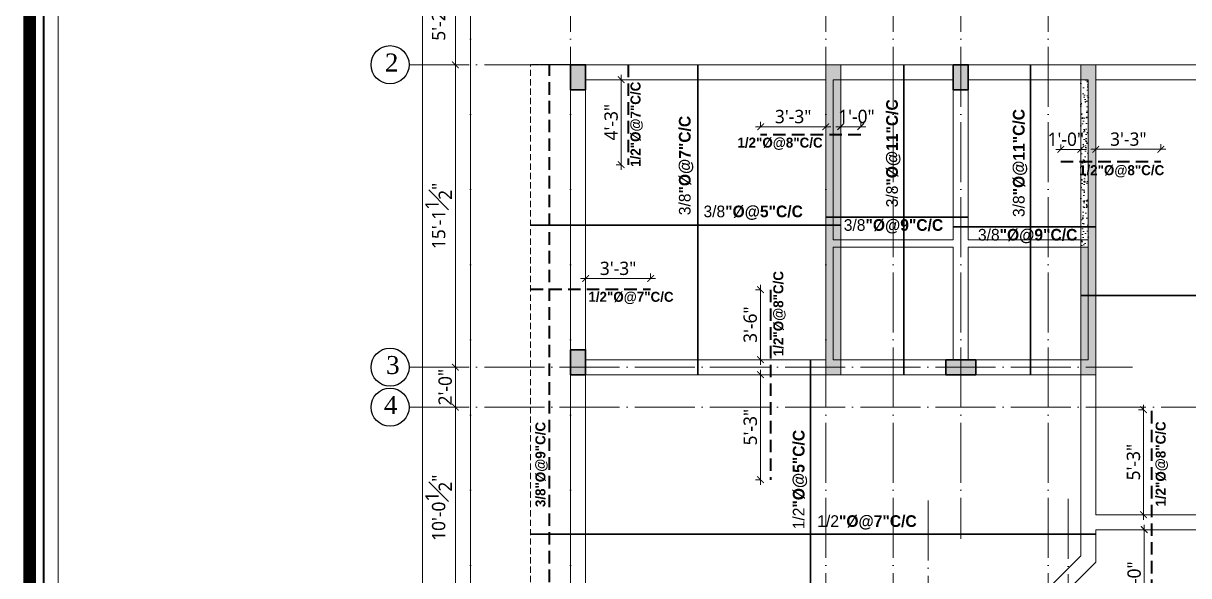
# Model space of a CAD drawing. Header units: inches. Extents: x 77090 to 90659, y -228139 to -226123.
# Drawn here: x 87545 to 88244, y -226920 to -226588 of the extents above; entities that cross this region are included whole.
import ezdxf

# ---------------------------------------------------------------- set-up
doc = ezdxf.new("R2010")
doc.units = ezdxf.units.IN
doc.header["$LTSCALE"] = 15
doc.header["$MEASUREMENT"] = 0
doc.header["$PDMODE"] = 66
for name, pattern in [('ACAD_ISO02W100', [15, 12, -3]), ('ACAD_ISO04W100', [30, 24, -3, 0, -3]), ('DASHED2', [0.375, 0.25, -0.125])]:
    doc.linetypes.add(name, pattern=pattern)
doc.layers.get('0').update_dxf_attribs({"lineweight": 25})
doc.layers.get('Defpoints').update_dxf_attribs({"lineweight": 25})
doc.layers.add('DASH', color=33, linetype='ACAD_ISO02W100')
for name, color, linetype, lineweight in [('doted1', 30, 'ACAD_ISO02W100', 13), ('GRID', 8, 'Continuous', 13), ('HACH', 8, 'Continuous', 13), ('level', 7, 'Continuous', 13), ('S', 6, 'Continuous', 30), ('STEEL', 211, 'Continuous', 35), ('TEXTS', 41, 'Continuous', 13), ('wall', 240, 'Continuous', 13)]:
    doc.layers.add(name, color=color, linetype=linetype, lineweight=lineweight)
doc.styles.add('ADE', font='', dxfattribs={"height": 6})
doc.styles.get("Standard").update_dxf_attribs({"font": 'trebuc.ttf'})
doc.styles.get('ADE').set_extended_font_data('Arial Rounded MT Bold')
doc.dimstyles.new('TARIQ', dxfattribs={"dimtxt": 6, "dimasz": 6, "dimexe": 6, "dimexo": 6, "dimgap": 2, "dimtad": 1, "dimdec": 1, "dimzin": 3, "dimdsep": 46, "dimlunit": 4, "dimtxsty": 'Standard', "dimblk": 'ARCHTICK', "dimcen": 0.09375, "dimdle": 6, "dimclrd": 256, "dimclre": 256, "dimclrt": 3, "dimadec": 1, "dimazin": 0, "dimtfac": 1, "dimtdec": 1, "dimtofl": 0, "dimtmove": 1, "dimatfit": 3, "dimldrblk": 'ARCHTICK', "dimfxl": 0, "dimfrac": 1, "dimtolj": 1, "dimtzin": 0, "dimlwd": -1, "dimlwe": -1, "dimarcsym": 0})
pattern_1 = [(50, (5271.0056, -2970.5745), (7.17260183, -0.62752135), [0.75, -8.25]), (355, (5271.006, -2970.5745), (-1.38751334, 7.52192134), [0.6, -6.6]), (100.4514, (5271.6034, -2970.627), (5.78509382, 6.89439542), [0.6374019, -7.01142112]), (46.1842, (5271.006, -2968.5745), (10.6724105, -1.65519014), [1.125, -12.375]), (96.6356, (5271.895, -2968.712), (9.34662706, 9.7411787), [0.9561029, -10.51713]), (351.1842, (5271.006, -2968.574), (9.34661945, 9.741186), [0.9, -9.9]), (21, (5272.0056, -2969.0745), (5.96907052, -4.0261889), [0.75, -8.25]), (326, (5272.006, -2969.0745), (2.43315332, 7.25150045), [0.6, -6.6]), (71.4514, (5272.503, -2969.41), (8.40222629, 3.22530497), [0.6374019, -7.01142112]), (37.5, (5271.0056, -2970.5745), (0.121598553, 3.328938538), [0, -6.52, 0, -6.7, 0, -6.625]), (7.5, (5271.0056, -2970.5745), (2.630695374, 3.94411712), [0, -3.82, 0, -6.37, 0, -2.525]), (327.5, (5268.7756, -2970.5745), (5.338224362, -0.225548717), [0, -2.5, 0, -7.8, 0, -10.35]), (317.5, (5267.7756, -2970.5745), (5.83186169, 1.00104982), [0, -3.25, 0, -5.18, 0, -7.35])]

# ---------------------------------------------------------------- blocks, each defined once
blk = doc.blocks.new('_ArchTick')
at = {"color": 0, "linetype": 'ByBlock', "lineweight": 5, "const_width": 0.15}
blk.add_lwpolyline([(-0.5, -0.5), (0.5, 0.5)], dxfattribs=at)
blk = doc.blocks.new('*D362')
at = {"layer": 'Defpoints', "color": 0, "ltscale": 10}
for p in [(87804.42, -226550.5), (87804.42, -226613.06), (87804.42, -226613.06)]:
    blk.add_point(p, dxfattribs=at)
at = {"layer": 'HACH', "ltscale": 10}
for p, q in [((87804.42, -226547.5), (87804.42, -226616.06)), ((87804.42, -226550.5), (87801.42, -226550.5)), ((87804.42, -226613.06), (87801.42, -226613.06))]:
    blk.add_line(p, q, dxfattribs=at)
at = {"layer": 'HACH', "ltscale": 10, "xscale": 4, "yscale": 4, "zscale": 4}
for p, rotation in [((87804.42, -226550.5), 90), ((87804.42, -226613.06), 270)]:
    blk.add_blockref('_ArchTick', p, dxfattribs=dict(at, rotation=rotation))
at = {"layer": 'HACH', "color": 3, "ltscale": 10, "insert": (87794.39, -226581.78), "char_height": 8, "attachment_point": 5, "rotation": 90}
blk.add_mtext('\\A1;5\'-2{\\H1.000000x;\\S1#2;}"', dxfattribs=at)
blk = doc.blocks.new('*D363')
at = {"layer": 'Defpoints', "color": 0, "ltscale": 10}
for p in [(87804.42, -226613.06), (87804.42, -226794.56), (87804.42, -226794.56)]:
    blk.add_point(p, dxfattribs=at)
at = {"layer": 'HACH', "ltscale": 10}
for p, q in [((87804.42, -226610.06), (87804.42, -226797.56)), ((87804.42, -226613.06), (87801.42, -226613.06)), ((87804.42, -226794.56), (87801.42, -226794.56))]:
    blk.add_line(p, q, dxfattribs=at)
at = {"layer": 'HACH', "ltscale": 10, "xscale": 4, "yscale": 4, "zscale": 4}
for p, rotation in [((87804.42, -226613.06), 90), ((87804.42, -226794.56), 270)]:
    blk.add_blockref('_ArchTick', p, dxfattribs=dict(at, rotation=rotation))
at = {"layer": 'HACH', "color": 3, "ltscale": 10, "insert": (87794.39, -226703.81), "char_height": 8, "attachment_point": 5, "rotation": 90}
blk.add_mtext('\\A1;15\'-1{\\H1.000000x;\\S1#2;}"', dxfattribs=at)
blk = doc.blocks.new('*D364')
at = {"layer": 'Defpoints', "color": 0, "ltscale": 10}
for p in [(87804.42, -226794.56), (87804.42, -226818.56), (87804.42, -226818.56)]:
    blk.add_point(p, dxfattribs=at)
at = {"layer": 'HACH', "ltscale": 10}
for p, q in [((87804.42, -226791.56), (87804.42, -226821.56)), ((87804.42, -226794.56), (87801.42, -226794.56)), ((87804.42, -226818.56), (87801.42, -226818.56))]:
    blk.add_line(p, q, dxfattribs=at)
at = {"layer": 'HACH', "ltscale": 10, "xscale": 4, "yscale": 4, "zscale": 4}
for p, rotation in [((87804.42, -226794.56), 90), ((87804.42, -226818.56), 270)]:
    blk.add_blockref('_ArchTick', p, dxfattribs=dict(at, rotation=rotation))
at = {"layer": 'HACH', "color": 3, "ltscale": 10, "insert": (87798.35, -226806.56), "char_height": 8, "attachment_point": 5, "rotation": 90}
blk.add_mtext('\\A1;2\'-0"', dxfattribs=at)
blk = doc.blocks.new('*D365')
at = {"layer": 'Defpoints', "color": 0, "ltscale": 10}
for p in [(87804.42, -226818.56), (87804.28, -226939.29), (87804.42, -226939.29)]:
    blk.add_point(p, dxfattribs=at)
at = {"layer": 'HACH', "ltscale": 10}
for p, q in [((87804.42, -226818.56), (87801.42, -226818.56)), ((87804.42, -226815.56), (87804.42, -226942.29)), ((87804.42, -226939.29), (87807.42, -226939.29))]:
    blk.add_line(p, q, dxfattribs=at)
at = {"layer": 'HACH', "ltscale": 10, "xscale": 4, "yscale": 4, "zscale": 4}
for p, rotation in [((87804.42, -226818.56), 90), ((87804.42, -226939.29), 270)]:
    blk.add_blockref('_ArchTick', p, dxfattribs=dict(at, rotation=rotation))
at = {"layer": 'HACH', "color": 3, "ltscale": 10, "insert": (87794.39, -226878.92), "char_height": 8, "attachment_point": 5, "rotation": 90}
blk.add_mtext('\\A1;10\'-0{\\H1.000000x;\\S1#2;}"', dxfattribs=at)
blk = doc.blocks.new('*D372')
at = {"layer": 'Defpoints', "color": 0, "ltscale": 10}
for p in [(87780.67, -226550.42), (87784.75, -226550.42), (87780.46, -227633.06)]:
    blk.add_point(p, dxfattribs=at)
at = {"layer": 'HACH', "ltscale": 10}
for p, q in [((87784.75, -227636.06), (87784.75, -226547.42)), ((87784.57, -226550.42), (87787.75, -226550.42)), ((87784.57, -227633.06), (87787.75, -227633.06))]:
    blk.add_line(p, q, dxfattribs=at)
at = {"layer": 'HACH', "ltscale": 10, "xscale": 4, "yscale": 4, "zscale": 4}
for p, rotation in [((87784.75, -226550.42), 90), ((87784.75, -227633.06), 270)]:
    blk.add_blockref('_ArchTick', p, dxfattribs=dict(at, rotation=rotation))
at = {"layer": 'HACH', "color": 3, "ltscale": 10, "insert": (87774.7, -227091.74), "char_height": 8, "attachment_point": 5, "rotation": 90}
blk.add_mtext('\\A1;90\'-2{\\H1.000000x;\\S1#2;}"', dxfattribs=at)
blk = doc.blocks.new('*D375')
at = {"layer": 'Defpoints', "color": 0, "ltscale": 10}
for p in [(88227.52, -226663.82), (88188.52, -226671.04), (88227.52, -226671.04)]:
    blk.add_point(p, dxfattribs=at)
at = {"layer": 'HACH', "ltscale": 10}
for p, q in [((88185.52, -226663.82), (88230.52, -226663.82)), ((88188.52, -226664), (88188.52, -226660.82)), ((88227.52, -226664), (88227.52, -226660.82))]:
    blk.add_line(p, q, dxfattribs=at)
at = {"layer": 'HACH', "ltscale": 10, "xscale": 4, "yscale": 4, "zscale": 4, "rotation": 180}
blk.add_blockref('_ArchTick', (88188.52, -226663.82), dxfattribs=at)
at = {"layer": 'HACH', "ltscale": 10, "xscale": 4, "yscale": 4, "zscale": 4}
blk.add_blockref('_ArchTick', (88227.52, -226663.82), dxfattribs=at)
at = {"layer": 'HACH', "color": 3, "ltscale": 10, "insert": (88208.02, -226657.75), "char_height": 8, "attachment_point": 5}
blk.add_mtext('\\A1;3\'-3"', dxfattribs=at)
blk = doc.blocks.new('*D376')
at = {"layer": 'Defpoints', "color": 0, "ltscale": 10}
for p in [(88179.52, -226663.89), (88167.52, -226671.04), (88179.52, -226671.04)]:
    blk.add_point(p, dxfattribs=at)
at = {"layer": 'HACH', "ltscale": 10}
for p, q in [((88164.52, -226663.89), (88182.52, -226663.89)), ((88167.52, -226664.07), (88167.52, -226660.89)), ((88179.52, -226664.07), (88179.52, -226660.89))]:
    blk.add_line(p, q, dxfattribs=at)
at = {"layer": 'HACH', "ltscale": 10, "xscale": 4, "yscale": 4, "zscale": 4, "rotation": 180}
blk.add_blockref('_ArchTick', (88167.52, -226663.89), dxfattribs=at)
at = {"layer": 'HACH', "ltscale": 10, "xscale": 4, "yscale": 4, "zscale": 4}
blk.add_blockref('_ArchTick', (88179.52, -226663.89), dxfattribs=at)
at = {"layer": 'HACH', "color": 3, "ltscale": 10, "insert": (88170.52, -226657.82), "char_height": 8, "attachment_point": 5}
blk.add_mtext('\\A1;1\'-0"', dxfattribs=at)
blk = doc.blocks.new('*D377')
at = {"layer": 'Defpoints', "color": 0, "ltscale": 10}
for p in [(88217.18, -226820.06), (88222.1, -226820.06), (88222.1, -226883.06)]:
    blk.add_point(p, dxfattribs=at)
at = {"layer": 'HACH', "ltscale": 10}
for p, q in [((88217.36, -226820.06), (88214.18, -226820.06)), ((88217.18, -226886.06), (88217.18, -226817.06)), ((88217.36, -226883.06), (88214.18, -226883.06))]:
    blk.add_line(p, q, dxfattribs=at)
at = {"layer": 'HACH', "ltscale": 10, "xscale": 4, "yscale": 4, "zscale": 4}
for p, rotation in [((88217.18, -226820.06), 90), ((88217.18, -226883.06), 270)]:
    blk.add_blockref('_ArchTick', p, dxfattribs=dict(at, rotation=rotation))
at = {"layer": 'HACH', "color": 3, "ltscale": 10, "insert": (88211.11, -226851.56), "char_height": 8, "attachment_point": 5, "rotation": 90}
blk.add_mtext('\\A1;5\'-3"', dxfattribs=at)
blk = doc.blocks.new('*D378')
at = {"layer": 'Defpoints', "color": 0, "ltscale": 10}
for p in [(88217.62, -226892.06), (88222.1, -226892.06), (88222.1, -226952.06)]:
    blk.add_point(p, dxfattribs=at)
at = {"layer": 'HACH', "ltscale": 10}
for p, q in [((88217.62, -226955.06), (88217.62, -226889.06)), ((88217.8, -226892.06), (88214.62, -226892.06)), ((88217.8, -226952.06), (88214.62, -226952.06))]:
    blk.add_line(p, q, dxfattribs=at)
at = {"layer": 'HACH', "ltscale": 10, "xscale": 4, "yscale": 4, "zscale": 4}
for p, rotation in [((88217.62, -226892.06), 90), ((88217.62, -226952.06), 270)]:
    blk.add_blockref('_ArchTick', p, dxfattribs=dict(at, rotation=rotation))
at = {"layer": 'HACH', "color": 3, "ltscale": 10, "insert": (88211.55, -226922.06), "char_height": 8, "attachment_point": 5, "rotation": 90}
blk.add_mtext('\\A1;5\'-0"', dxfattribs=at)
blk = doc.blocks.new('*D379')
at = {"layer": 'Defpoints', "color": 0, "ltscale": 10}
for p in [(88026.52, -226650.28), (87987.52, -226655.12), (88026.52, -226655.12)]:
    blk.add_point(p, dxfattribs=at)
at = {"layer": 'HACH', "ltscale": 10}
for p, q in [((87984.52, -226650.28), (88029.52, -226650.28)), ((87987.52, -226650.46), (87987.52, -226647.28)), ((88026.52, -226650.46), (88026.52, -226647.28))]:
    blk.add_line(p, q, dxfattribs=at)
at = {"layer": 'HACH', "ltscale": 10, "xscale": 4, "yscale": 4, "zscale": 4, "rotation": 180}
blk.add_blockref('_ArchTick', (87987.52, -226650.28), dxfattribs=at)
at = {"layer": 'HACH', "ltscale": 10, "xscale": 4, "yscale": 4, "zscale": 4}
blk.add_blockref('_ArchTick', (88026.52, -226650.28), dxfattribs=at)
at = {"layer": 'HACH', "color": 3, "ltscale": 10, "insert": (88007.02, -226644.21), "char_height": 8, "attachment_point": 5}
blk.add_mtext('\\A1;3\'-3"', dxfattribs=at)
blk = doc.blocks.new('*D380')
at = {"layer": 'Defpoints', "color": 0, "ltscale": 10}
for p in [(87987.4, -226799.06), (87993.45, -226799.06), (87993.45, -226862.06)]:
    blk.add_point(p, dxfattribs=at)
at = {"layer": 'HACH', "ltscale": 10}
for p, q in [((87987.58, -226799.06), (87984.4, -226799.06)), ((87987.4, -226865.06), (87987.4, -226796.06)), ((87987.58, -226862.06), (87984.4, -226862.06))]:
    blk.add_line(p, q, dxfattribs=at)
at = {"layer": 'HACH', "ltscale": 10, "xscale": 4, "yscale": 4, "zscale": 4}
for p, rotation in [((87987.4, -226799.06), 90), ((87987.4, -226862.06), 270)]:
    blk.add_blockref('_ArchTick', p, dxfattribs=dict(at, rotation=rotation))
at = {"layer": 'HACH', "color": 3, "ltscale": 10, "insert": (87981.33, -226830.56), "char_height": 8, "attachment_point": 5, "rotation": 90}
blk.add_mtext('\\A1;5\'-3"', dxfattribs=at)
blk = doc.blocks.new('*D381')
at = {"layer": 'Defpoints', "color": 0, "ltscale": 10}
for p in [(87987.4, -226748.06), (87993.45, -226748.06), (87993.45, -226790.06)]:
    blk.add_point(p, dxfattribs=at)
at = {"layer": 'HACH', "ltscale": 10}
for p, q in [((87987.58, -226748.06), (87984.4, -226748.06)), ((87987.4, -226793.06), (87987.4, -226745.06)), ((87987.58, -226790.06), (87984.4, -226790.06))]:
    blk.add_line(p, q, dxfattribs=at)
at = {"layer": 'HACH', "ltscale": 10, "xscale": 4, "yscale": 4, "zscale": 4}
for p, rotation in [((87987.4, -226748.06), 90), ((87987.4, -226790.06), 270)]:
    blk.add_blockref('_ArchTick', p, dxfattribs=dict(at, rotation=rotation))
at = {"layer": 'HACH', "color": 3, "ltscale": 10, "insert": (87981.32, -226769.06), "char_height": 8, "attachment_point": 5, "rotation": 90}
blk.add_mtext('\\A1;3\'-6"', dxfattribs=at)
blk = doc.blocks.new('*D382')
at = {"layer": 'Defpoints', "color": 0, "ltscale": 10}
for p in [(87921.52, -226741.37), (87882.52, -226747.84), (87921.52, -226747.84)]:
    blk.add_point(p, dxfattribs=at)
at = {"layer": 'HACH', "ltscale": 10}
for p, q in [((87879.52, -226741.37), (87924.52, -226741.37)), ((87882.52, -226741.55), (87882.52, -226738.37)), ((87921.52, -226741.55), (87921.52, -226738.37))]:
    blk.add_line(p, q, dxfattribs=at)
at = {"layer": 'HACH', "ltscale": 10, "xscale": 4, "yscale": 4, "zscale": 4, "rotation": 180}
blk.add_blockref('_ArchTick', (87882.52, -226741.37), dxfattribs=at)
at = {"layer": 'HACH', "ltscale": 10, "xscale": 4, "yscale": 4, "zscale": 4}
blk.add_blockref('_ArchTick', (87921.52, -226741.37), dxfattribs=at)
at = {"layer": 'HACH', "color": 3, "ltscale": 10, "insert": (87902.02, -226735.3), "char_height": 8, "attachment_point": 5}
blk.add_mtext('\\A1;3\'-3"', dxfattribs=at)
blk = doc.blocks.new('*D383')
at = {"layer": 'Defpoints', "color": 0, "ltscale": 10}
for p in [(87903.93, -226622.06), (87908, -226622.06), (87908, -226673.06)]:
    blk.add_point(p, dxfattribs=at)
at = {"layer": 'HACH', "ltscale": 10}
for p, q in [((87904.11, -226622.06), (87900.93, -226622.06)), ((87903.93, -226676.06), (87903.93, -226619.06)), ((87904.11, -226673.06), (87900.93, -226673.06))]:
    blk.add_line(p, q, dxfattribs=at)
at = {"layer": 'HACH', "ltscale": 10, "xscale": 4, "yscale": 4, "zscale": 4}
for p, rotation in [((87903.93, -226622.06), 90), ((87903.93, -226673.06), 270)]:
    blk.add_blockref('_ArchTick', p, dxfattribs=dict(at, rotation=rotation))
at = {"layer": 'HACH', "color": 3, "ltscale": 10, "insert": (87897.86, -226647.56), "char_height": 8, "attachment_point": 5, "rotation": 90}
blk.add_mtext('\\A1;4\'-3"', dxfattribs=at)
blk = doc.blocks.new('*D384')
at = {"layer": 'Defpoints', "color": 0, "ltscale": 10}
for p in [(88047.52, -226650.24), (88035.52, -226655.12), (88047.52, -226655.12)]:
    blk.add_point(p, dxfattribs=at)
at = {"layer": 'HACH', "ltscale": 10}
for p, q in [((88032.52, -226650.24), (88050.52, -226650.24)), ((88035.52, -226650.42), (88035.52, -226647.24)), ((88047.52, -226650.42), (88047.52, -226647.24))]:
    blk.add_line(p, q, dxfattribs=at)
at = {"layer": 'HACH', "ltscale": 10, "xscale": 4, "yscale": 4, "zscale": 4, "rotation": 180}
blk.add_blockref('_ArchTick', (88035.52, -226650.24), dxfattribs=at)
at = {"layer": 'HACH', "ltscale": 10, "xscale": 4, "yscale": 4, "zscale": 4}
blk.add_blockref('_ArchTick', (88047.52, -226650.24), dxfattribs=at)
at = {"layer": 'HACH', "color": 3, "ltscale": 10, "insert": (88044.95, -226644.17), "char_height": 8, "attachment_point": 5}
blk.add_mtext('\\A1;1\'-0"', dxfattribs=at)

msp = doc.modelspace()

# ---------------------------------------------------------------- hatches: boundary and pattern name
at = {"layer": 'HACH', "ltscale": 10}
for points in [[(87882.52, -226613.06), (87873.52, -226613.06), (87873.52, -226628.06), (87882.52, -226628.06)], [(88112.02, -226613.06), (88103.02, -226613.06), (88103.02, -226628.06), (88112.02, -226628.06)], [(87882.52, -226784.06), (87873.52, -226784.06), (87873.52, -226799.06), (87882.52, -226799.06)], [(88116.52, -226790.06), (88098.52, -226790.06), (88098.52, -226799.06), (88116.52, -226799.06)]]:
    msp.add_hatch(color=256, dxfattribs=at).paths.add_polyline_path(points)
h = msp.add_hatch(dxfattribs=at)
h.set_pattern_fill('AR-CONC', color=256, style=0)
h.set_pattern_definition(pattern_1)
h.paths.add_polyline_path([(88035.52, -226794.56), (88026.52, -226794.56), (88026.52, -226799.06), (88035.52, -226799.06)])
h.paths.add_polyline_path([(88035.52, -226722.56), (88031.02, -226722.56), (88031.02, -226790.06), (88035.52, -226790.06)], flags=17)
h.paths.add_polyline_path([(88035.52, -226622.06), (88031.02, -226622.06), (88031.02, -226718.06), (88035.52, -226718.06)], flags=17)
h.paths.add_polyline_path([(88031.02, -226622.06), (88035.52, -226622.06), (88035.52, -226613.06), (88026.52, -226613.06), (88026.52, -226794.56), (88035.52, -226794.56), (88035.52, -226790.06), (88031.02, -226790.06), (88031.02, -226722.56), (88035.52, -226722.56), (88035.52, -226718.06), (88031.02, -226718.06)])
h = msp.add_hatch(dxfattribs=at)
h.set_pattern_fill('AR-CONC', color=256, style=0)
h.set_pattern_definition(pattern_1)
h.paths.add_polyline_path([(88188.52, -226794.56), (88179.52, -226794.56), (88179.52, -226799.06), (88188.52, -226799.06)])
h.paths.add_polyline_path([(88188.52, -226613.06), (88179.52, -226613.06), (88179.52, -226622.06), (88184.02, -226622.06), (88184.02, -226790.06), (88179.52, -226790.06), (88179.52, -226794.56), (88188.52, -226794.56)])
h.paths.add_polyline_path([(88184.02, -226722.56), (88179.52, -226722.56), (88179.52, -226790.06), (88184.02, -226790.06)], flags=17)
h = msp.add_hatch(dxfattribs=at)
h.set_pattern_fill('AR-CONC', color=256, style=0)
h.set_pattern_definition(pattern_1)
h.paths.add_polyline_path([(88184.02, -226622.06), (88179.52, -226622.06), (88179.52, -226718.06), (88184.02, -226718.06)])
h = msp.add_hatch(dxfattribs=at)
h.set_pattern_fill('AR-CONC', color=256, style=0)
h.set_pattern_definition(pattern_1)
h.paths.add_polyline_path([(88184.02, -226718.06), (88179.52, -226718.06), (88179.52, -226722.56), (88184.02, -226722.56)])

# ---------------------------------------------------------------- linework, layer by layer
for centre in [(87765.28, -226613.06), (87765.28, -226613.06), (87765.28, -226794.56), (87765.28, -226794.56), (87765.28, -226818.56), (87765.28, -226818.56)]:
    msp.add_circle(centre, 11.43)
at = {"layer": 'DASH', "linetype": 'DASHED2', "ltscale": 0.111}
msp.add_line((87873.52, -226613.06), (87849.52, -226613.06), dxfattribs=at)
at = {"layer": 'doted1', "linetype": 'ByBlock', "ltscale": 0.3, "const_width": 7.56}
msp.add_lwpolyline([(87549.1, -226367.63), (88633.35, -226367.63), (88633.35, -227901.56), (87549.1, -227901.56)], close=True, dxfattribs=at)
at = {"layer": 'GRID', "linetype": 'ACAD_ISO04W100', "ltscale": 0.1}
for p, q in [((87813.52, -226512.17), (87813.52, -227661.56)), ((87873.52, -226512.17), (87873.52, -227661.56)), ((88026.52, -226512.17), (88026.52, -227056.1)), ((88067.02, -226512.17), (88067.02, -227227.32)), ((88107.52, -226512.17), (88107.52, -226897.54)), ((88160.02, -226512.17), (88160.02, -227342.29)), ((87776.71, -226613.06), (88437.86, -226613.06)), ((87776.71, -226794.56), (88210.57, -226794.56)), ((87776.71, -226818.56), (88437.86, -226818.56)), ((88088.02, -226874.6), (88088.02, -227661.56)), ((88172.02, -226873.64), (88172.02, -227661.56))]:
    msp.add_line(p, q, dxfattribs=at)
at = {"layer": 'HACH', "ltscale": 10}
for p, q in [((88026.52, -226613.06), (88026.52, -226799.06)), ((88035.52, -226613.06), (88035.52, -226799.06)), ((88179.52, -226799.06), (88179.52, -226613.06)), ((88188.52, -226613.06), (88188.52, -226799.06)), ((88179.52, -226799.06), (88188.52, -226799.06))]:
    msp.add_line(p, q, dxfattribs=at)
at = {"layer": 'level', "linetype": 'DASHED2'}
msp.add_line((87849.52, -227148.56), (87849.52, -226613.06), dxfattribs=at)
at = {"layer": 'level', "linetype": 'ByBlock', "lineweight": 35, "ltscale": 0.1}
msp.add_lwpolyline([(87557.68, -226376.22), (88624.76, -226376.22), (88624.76, -227892.97), (87557.68, -227892.97)], close=True, dxfattribs=at)
at = {"layer": 'level', "ltscale": 0.25}
msp.add_lwpolyline([(87566.27, -226384.8), (88616.18, -226384.8), (88616.18, -227884.38), (87566.27, -227884.38)], close=True, dxfattribs=at)
at = {"layer": 'S'}
for p, q in [((87949.84, -226613.06), (87949.84, -226799.06)), ((88073.41, -226613.06), (88073.41, -226799.06)), ((88149.41, -226799.06), (88149.41, -226613.06)), ((88112.02, -226704.5), (88026.52, -226704.5)), ((87849.52, -226709.26), (88035.52, -226709.26)), ((88103.02, -226710.34), (88188.52, -226710.34)), ((88179.52, -226751.5), (88377.02, -226751.5)), ((88017.52, -227012.06), (88017.52, -226790.06)), ((87849.52, -226894.68), (88188.52, -226894.68))]:
    msp.add_line(p, q, dxfattribs=at)
for points in [[(87873.52, -226613.06), (87882.52, -226613.06), (87882.52, -226628.06), (87873.52, -226628.06)], [(88103.02, -226613.06), (88112.02, -226613.06), (88112.02, -226628.06), (88103.02, -226628.06)], [(87873.52, -226784.06), (87882.52, -226784.06), (87882.52, -226799.06), (87873.52, -226799.06)], [(88098.52, -226790.06), (88116.52, -226790.06), (88116.52, -226799.06), (88098.52, -226799.06)]]:
    msp.add_lwpolyline(points, close=True, dxfattribs=at)
at = {"layer": 'STEEL', "color": 2, "linetype": 'DASHED2', "ltscale": 2}
for p, q in [((87860.85, -227148.56), (87860.85, -226613.06)), ((87908, -226613.06), (87908, -226673.06)), ((88047.52, -226655.12), (87987.52, -226655.12)), ((88167.52, -226671.04), (88227.52, -226671.04)), ((87849.52, -226747.84), (87921.52, -226747.84)), ((87993.45, -226748.06), (87993.45, -226862.06)), ((88222.1, -226952.06), (88222.1, -226820.06))]:
    msp.add_line(p, q, dxfattribs=at)
at = {"layer": 'wall'}
for p, q in [((87813.52, -226550.54), (87813.52, -227633.06)), ((87873.52, -226613.06), (88353.02, -226613.06)), ((87873.52, -227012.06), (87873.52, -226613.06)), ((88026.52, -226622.06), (87882.52, -226622.06)), ((87882.52, -226622.06), (87882.52, -226790.06)), ((88103.02, -226622.06), (88031.02, -226622.06)), ((88031.02, -226622.06), (88031.02, -226718.06)), ((88103.02, -226622.06), (88103.02, -226718.06)), ((88112.02, -226622.06), (88184.02, -226622.06)), ((88112.02, -226622.06), (88112.02, -226718.06)), ((88184.02, -226622.06), (88184.02, -226790.06)), ((88188.52, -226622.06), (88344.02, -226622.06)), ((88103.02, -226718.06), (88031.02, -226718.06)), ((88103.02, -226722.56), (88031.02, -226722.56)), ((88031.02, -226722.56), (88031.02, -226790.06)), ((88031.02, -226722.56), (88031.02, -226790.06)), ((88103.02, -226722.56), (88103.02, -226790.06)), ((88112.02, -226718.06), (88184.02, -226718.06)), ((88112.02, -226722.56), (88184.02, -226722.56)), ((88112.02, -226722.56), (88112.02, -226790.06)), ((87882.52, -226790.06), (88026.52, -226790.06)), ((88031.02, -226790.06), (88103.02, -226790.06)), ((88184.02, -226790.06), (88112.02, -226790.06)), ((87882.52, -226799.06), (87882.52, -227003.06)), ((87882.52, -226799.06), (88098.52, -226799.06)), ((88098.52, -226799.06), (88179.52, -226799.06)), ((88188.52, -226799.06), (88188.52, -226883.06)), ((88179.52, -226878.56), (88179.52, -226882.29)), ((88188.52, -226883.06), (88344.02, -226883.06)), ((88188.52, -226892.06), (88188.52, -226911.51)), ((88179.52, -226907.79), (88155.52, -226931.79)), ((88188.52, -226911.51), (88164.52, -226935.51))]:
    msp.add_line(p, q, dxfattribs=at)
at = {"layer": 'wall', "ltscale": 2.1}
for p, q in [((88179.52, -226799.06), (88179.52, -226907.79)), ((88344.02, -226892.06), (88188.52, -226892.06))]:
    msp.add_line(p, q, dxfattribs=at)

# ---------------------------------------------------------------- texts
at = {"layer": 'TEXTS', "linetype": 'ByBlock', "style": 'ADE'}
for s, insert, char_height, width, attachment_point in [('{\\fTimes New Roman Baltic|b0|i0|c0|p18;2}', (87762.15, -226606.35), 10.8, 2437.9999, 1), ('{\\fStylus BT|b1|i0|c0|p34;1/2"%%C@8"C/C }', (88024.71, -226664.18), 6, 128.2548, 9), ('{\\fStylus BT|b1|i0|c0|p34;1/2"%%C@8"C/C }', (88229.57, -226680.72), 6, 128.2548, 9), ('{\\fStylus BT|b0|i0|c0|p34;3/8\\fStylus BT|b1|i0|c0|p34;"%%C@5"C/C\\fStylus BT|b0|i0|c0|p34; }', (87953.23, -226697.59), 7, 128.2548, 1), ('{\\fStylus BT|b0|i0|c0|p34;3/8\\fStylus BT|b1|i0|c0|p34;"%%C@9"C/C\\fStylus BT|b0|i0|c0|p34; }', (88037.38, -226705.74), 7, 128.2548, 1), ('{\\fStylus BT|b0|i0|c0|p34;3/8\\fStylus BT|b1|i0|c0|p34;"%%C@9"C/C\\fStylus BT|b0|i0|c0|p34; }', (88117.84, -226711.59), 7, 128.2548, 1), ('{\\fStylus BT|b1|i0|c0|p34;1/2"%%C@7"C/C }', (87935.32, -226756.72), 6, 128.2548, 9), ('{\\fTimes New Roman Baltic|b0|i0|c0|p18;3}', (87762.85, -226787.85), 10.8, 2437.9999, 1), ('{\\fTimes New Roman Baltic|b0|i0|c0|p18;4}', (87761.54, -226811.85), 10.8, 2437.9999, 1), ('{\\fStylus BT|b0|i0|c0|p34;1/2\\fStylus BT|b1|i0|c0|p34;"%%C@7"C/C\\fStylus BT|b0|i0|c0|p34; }', (88021.49, -226883.41), 7, 128.2548, 1)]:
    msp.add_mtext(s, dxfattribs=dict(at, insert=insert, char_height=char_height, width=width, attachment_point=attachment_point))
at = {"layer": 'TEXTS', "linetype": 'ByBlock', "width": 128.2548, "attachment_point": 9, "rotation": 90, "style": 'ADE'}
for s, insert, char_height in [('{\\fStylus BT|b1|i0|c0|p34;1/2"%%C@7"C/C }', (87916.86, -226623.26), 6), ('{\\fStylus BT|b0|i0|c0|p34;3/8\\fStylus BT|b1|i0|c0|p34;"%%C@11"C/C\\fStylus BT|b0|i0|c0|p34; }', (88071.42, -226633.79), 7), ('{\\fStylus BT|b0|i0|c0|p34;3/8\\fStylus BT|b1|i0|c0|p34;"%%C@7"C/C\\fStylus BT|b0|i0|c0|p34; }', (87947.12, -226643.74), 7), ('{\\fStylus BT|b0|i0|c0|p34;3/8\\fStylus BT|b1|i0|c0|p34;"%%C@11"C/C\\fStylus BT|b0|i0|c0|p34; }', (88147.42, -226639.64), 7), ('{\\fStylus BT|b1|i0|c0|p34;1/2"%%C@8"C/C }', (88002.51, -226736.86), 6), ('{\\fStylus BT|b1|i0|c0|p34;3/8"%%C@9"C/C }', (87859.82, -226827.4), 6), ('{\\fStylus BT|b1|i0|c0|p34;1/2"%%C@8"C/C }', (88231.8, -226827.08), 6), ('{\\fStylus BT|b0|i0|c0|p34;1/2\\fStylus BT|b1|i0|c0|p34;"%%C@5"C/C\\fStylus BT|b0|i0|c0|p34; }', (88015.43, -226832.2), 7)]:
    msp.add_mtext(s, dxfattribs=dict(at, insert=insert, char_height=char_height))

# ---------------------------------------------------------------- dimensions: what is measured, and where the dimension line sits
at = {"layer": 'HACH', "ltscale": 10}
for base, p1, p2, picture, middle in [((87784.75, -226550.42), (87780.46, -227633.06), (87780.67, -226550.42), '*D372', (87774.7, -227091.74)), ((87804.42, -226613.06), (87804.42, -226550.5), (87804.42, -226613.06), '*D362', (87794.39, -226581.78)), ((87804.42, -226794.56), (87804.42, -226613.06), (87804.42, -226794.56), '*D363', (87794.39, -226703.81)), ((87903.93, -226622.06), (87908, -226673.06), (87908, -226622.06), '*D383', (87897.86, -226647.56)), ((87987.4, -226748.06), (87993.45, -226790.06), (87993.45, -226748.06), '*D381', (87981.32, -226769.06)), ((87987.4, -226799.06), (87993.45, -226862.06), (87993.45, -226799.06), '*D380', (87981.33, -226830.56)), ((87804.42, -226939.29), (87804.42, -226818.56), (87804.28, -226939.29), '*D365', (87794.39, -226878.92)), ((88217.18, -226820.06), (88222.1, -226883.06), (88222.1, -226820.06), '*D377', (88211.11, -226851.56)), ((88217.62, -226892.06), (88222.1, -226952.06), (88222.1, -226892.06), '*D378', (88211.55, -226922.06))]:
    dim = msp.add_linear_dim(base=base, p1=p1, p2=p2, angle=90, dimstyle='TARIQ', override={"dimtxt": 8, "dimasz": 4, "dimexe": 3, "dimexo": 3, "dimdle": 3, "dimfxl": 0.18, "dimfxlon": 1, "dimarcsym": 1}, dxfattribs=at)
    dim.commit()
    dim.dimension.update_dxf_attribs({"geometry": picture, "text_midpoint": middle})
for base, p1, p2, picture, middle in [((88026.52, -226650.28), (87987.52, -226655.12), (88026.52, -226655.12), '*D379', (88007.02, -226644.21)), ((88227.52, -226663.82), (88188.52, -226671.04), (88227.52, -226671.04), '*D375', (88208.02, -226657.75)), ((87921.52, -226741.37), (87882.52, -226747.84), (87921.52, -226747.84), '*D382', (87902.02, -226735.3))]:
    dim = msp.add_linear_dim(base=base, p1=p1, p2=p2, dimstyle='TARIQ', override={"dimtxt": 8, "dimasz": 4, "dimexe": 3, "dimexo": 3, "dimdle": 3, "dimfxl": 0.18, "dimfxlon": 1, "dimarcsym": 1}, dxfattribs=at)
    dim.commit()
    dim.dimension.update_dxf_attribs({"geometry": picture, "text_midpoint": middle})
for base, p1, p2, picture, middle in [((88047.52, -226650.24), (88035.52, -226655.12), (88047.52, -226655.12), '*D384', (88044.95, -226650.24)), ((88179.52, -226663.89), (88167.52, -226671.04), (88179.52, -226671.04), '*D376', (88170.52, -226663.89))]:
    dim = msp.add_linear_dim(base=base, p1=p1, p2=p2, dimstyle='TARIQ', override={"dimtxt": 8, "dimasz": 4, "dimexe": 3, "dimexo": 3, "dimdle": 3, "dimfxl": 0.18, "dimfxlon": 1, "dimarcsym": 1}, dxfattribs=at)
    dim.commit()
    dim.dimension.update_dxf_attribs({"geometry": picture, "text_midpoint": middle, "dimtype": 128})
dim = msp.add_linear_dim(base=(87804.42, -226818.56), p1=(87804.42, -226794.56), p2=(87804.42, -226818.56), angle=90, dimstyle='TARIQ', override={"dimtxt": 8, "dimasz": 4, "dimexe": 3, "dimexo": 3, "dimdle": 3, "dimfxl": 0.18, "dimfxlon": 1, "dimarcsym": 1}, dxfattribs=at)
dim.commit()
dim.dimension.update_dxf_attribs({"geometry": '*D364', "text_midpoint": (87804.42, -226806.56), "dimtype": 128})

doc.saveas('drawing.dxf')
